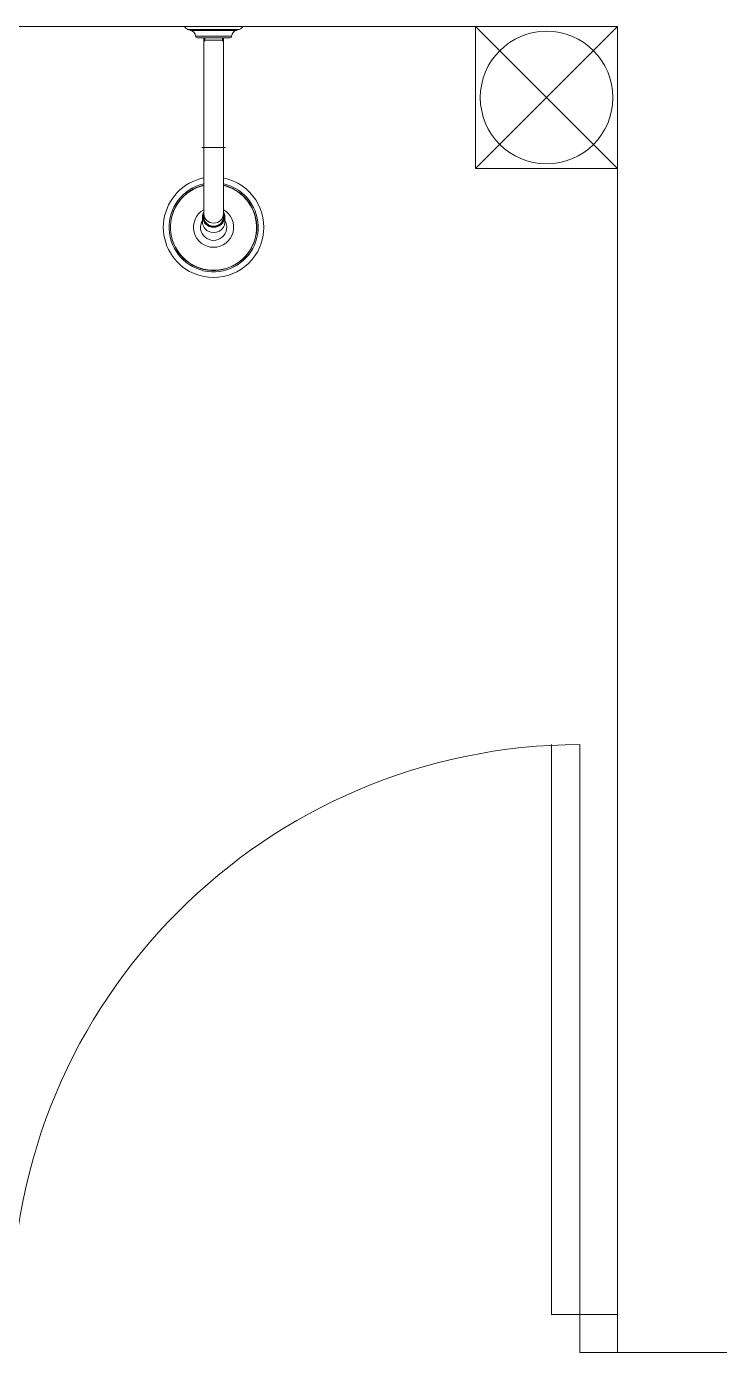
# Model space of a CAD drawing. Header units: millimetres. Extents: x 206 to 837, y 40 to 323.
# Drawn here: x 691.485 to 692.217, y 267.401 to 268.801 of the extents above; entities that cross this region are included whole.
import ezdxf

# ---------------------------------------------------------------- set-up
doc = ezdxf.new("R2010")
doc.units = ezdxf.units.MM
doc.linetypes.add('DASHDOT', pattern=[25.4, 12.7, -6.35, 0, -6.35])
doc.layers.add('I-ARQ', color=8, linetype='Continuous', lineweight=0)

msp = doc.modelspace()

# ---------------------------------------------------------------- linework, layer by layer
at = {"layer": 'I-ARQ'}
for p, q in [((692.109, 268.8012), (689.634, 268.8012)), ((692.109, 268.6512), (691.959, 268.8012)), ((692.109, 268.8012), (691.959, 268.6512)), ((691.959, 268.6512), (691.959, 268.8012)), ((691.959, 268.8012), (692.109, 268.8012)), ((692.109, 268.8012), (692.109, 267.4012)), ((692.109, 268.8012), (692.109, 268.6512)), ((692.109, 268.6512), (691.959, 268.6512)), ((692.039, 268.0431), (692.039, 267.4412)), ((692.069, 267.4412), (692.069, 268.0431)), ((692.039, 267.4412), (692.069, 267.4412)), ((692.109, 267.4412), (692.069, 267.4412)), ((692.069, 267.4412), (692.069, 267.4012)), ((692.109, 267.4412), (692.109, 267.4012)), ((692.109, 267.4412), (692.109, 267.4412)), ((692.079, 267.4012), (692.069, 267.4012)), ((692.079, 267.4012), (692.109, 267.4012)), ((692.109, 267.4012), (692.109, 267.4012)), ((692.109, 267.4012), (695.804, 267.4012))]:
    msp.add_line(p, q, dxfattribs=at)
at = {"layer": 'I-ARQ', "ltscale": 0.200747}
msp.add_lwpolyline([(691.6552, 268.7982, -0.164371), (691.6515, 268.8012), (691.7132, 268.8012, -0.164371), (691.7095, 268.7982)], format="xyb", dxfattribs=at)
at = {"layer": 'I-ARQ'}
msp.add_lwpolyline([(691.7095, 268.7982), (691.6552, 268.7982), (691.6584, 268.7971), (691.7063, 268.7971)], close=True, dxfattribs=at)
for points in [[(691.6633, 268.791, 0.280777), (691.6584, 268.7971)], [(691.7014, 268.791, -0.377188), (691.6995, 268.7892), (691.6653, 268.7892, -0.377188), (691.6633, 268.791)], [(691.7063, 268.7971, 0.280777), (691.7014, 268.791)], [(691.672, 268.6413, 0.700978), (691.6569, 268.5427, 1), (691.7078, 268.6358, 0.07613), (691.6927, 268.6413)], [(691.6927, 268.6351, -0.06962), (691.7049, 268.6305, -5.480122), (691.672, 268.6351)], [(691.672, 268.6078, 3.836175), (691.6927, 268.6078)], [(691.6706, 268.5966, 1.802734), (691.6941, 268.5966)]]:
    msp.add_lwpolyline(points, format="xyb", dxfattribs=at)
at = {"layer": 'I-ARQ', "ltscale": 0.352288}
msp.add_lwpolyline([(691.7014, 268.791), (691.6633, 268.791)], dxfattribs=at)
at = {"layer": 'I-ARQ', "ltscale": 0.029062}
for points in [[(691.6731, 268.7892), (691.6731, 268.7869), (691.672, 268.7851)], [(691.6917, 268.7892), (691.6917, 268.7869)]]:
    msp.add_lwpolyline(points, dxfattribs=at)
at = {"layer": 'I-ARQ'}
for points in [[(691.672, 268.7892), (691.672, 268.6736)], [(691.6927, 268.7892), (691.6927, 268.6736)]]:
    msp.add_lwpolyline(points, dxfattribs=at)
at = {"layer": 'I-ARQ', "ltscale": 0.242325}
msp.add_lwpolyline([(691.6927, 268.7869), (691.672, 268.7869)], dxfattribs=at)
at = {"layer": 'I-ARQ', "ltscale": 0.218093}
msp.add_lwpolyline([(691.6917, 268.7869), (691.6742, 268.7869)], dxfattribs=at)
at = {"layer": 'I-ARQ', "ltscale": 0.025813}
msp.add_lwpolyline([(691.6917, 268.7869), (691.6927, 268.7851)], dxfattribs=at)
at = {"layer": 'I-ARQ', "linetype": 'DASHDOT', "ltscale": 0.30975}
msp.add_lwpolyline([(691.67, 268.6736), (691.6948, 268.6736)], dxfattribs=at)
at = {"layer": 'I-ARQ', "ltscale": 0.06322}
for points in [[(691.672, 268.6413), (691.672, 268.6736)], [(691.6927, 268.6413), (691.6927, 268.6736)], [(691.672, 268.6078), (691.672, 268.6413)], [(691.6927, 268.6351), (691.6927, 268.6413)], [(691.672, 268.5983), (691.672, 268.6078)], [(691.6927, 268.5983), (691.6927, 268.6078)]]:
    msp.add_lwpolyline(points, dxfattribs=at)
at = {"layer": 'I-ARQ', "ltscale": 0.258125}
msp.add_lwpolyline([(691.6927, 268.6736), (691.672, 268.6736)], dxfattribs=at)
at = {"layer": 'I-ARQ', "ltscale": 0.06322}
for points in [[(691.6927, 268.6351), (691.6927, 268.6337, -0.067971), (691.7042, 268.6293, -5.429636), (691.672, 268.6337)], [(691.6927, 268.6078), (691.6927, 268.6334, -0.067551), (691.7041, 268.629, -5.416932), (691.672, 268.6334)]]:
    msp.add_lwpolyline(points, format="xyb", dxfattribs=at)
at = {"layer": 'I-ARQ', "ltscale": 0.067122}
msp.add_lwpolyline([(691.6706, 268.5948), (691.6706, 268.6003, -0.128945), (691.672, 268.6055)], format="xyb", dxfattribs=at)
at = {"layer": 'I-ARQ', "ltscale": 0.067121}
for points in [[(691.6941, 268.6002), (691.6941, 268.5966)], [(691.6941, 268.5966), (691.6941, 268.5948)]]:
    msp.add_lwpolyline(points, dxfattribs=at)
at = {"layer": 'I-ARQ'}
msp.add_circle((692.034, 268.7262), 0.07, dxfattribs=at)
msp.add_arc((692.0706, 267.4415), 0.6016, 90.1511, 180.0258, dxfattribs=at)
for centre, major_axis, ratio, start_param, end_param in [((691.6824, 268.6003), (-0.0113, 0), 0.939693, 5.874594, 9.833369), ((691.6824, 268.6003), (-0.0112, 0), 0.939693, 5.895727, 9.812236), ((691.6824, 268.6002), (-0.0118, 0), 0.942388, 3.140774, 3.638398), ((691.6824, 268.6002), (-0.0118, 0), 0.939693, 6.283156, 9.424748), ((691.6824, 268.5948), (-0.0118, 0), 0.939693, 6.283156, 7.353981), ((691.6824, 268.6002), (-0.0105, 0), 0.939693, 6.083746, 6.283156), ((691.6824, 268.5997), (-0.0105, 0), 0.939693, 6.083746, 6.254788), ((691.6824, 268.6002), (-0.0105, 0), 0.939693, 6.283156, 7.353981), ((691.6824, 268.6033), (0.0103, 0), 0.939693, 3.141593, 6.283185), ((691.6824, 268.5948), (-0.0118, 0), 0.939693, 1.070796, 3.141564), ((691.6824, 268.6002), (-0.0105, 0), 0.939693, 1.070796, 3.141564), ((691.6824, 268.6002), (-0.0105, 0), 0.939693, 3.141564, 3.341037), ((691.6824, 268.5997), (-0.0105, 0), 0.939693, 3.169992, 3.341037)]:
    msp.add_ellipse(centre, major_axis=major_axis, ratio=ratio, start_param=start_param, end_param=end_param, dxfattribs=at)

doc.saveas('drawing.dxf')
